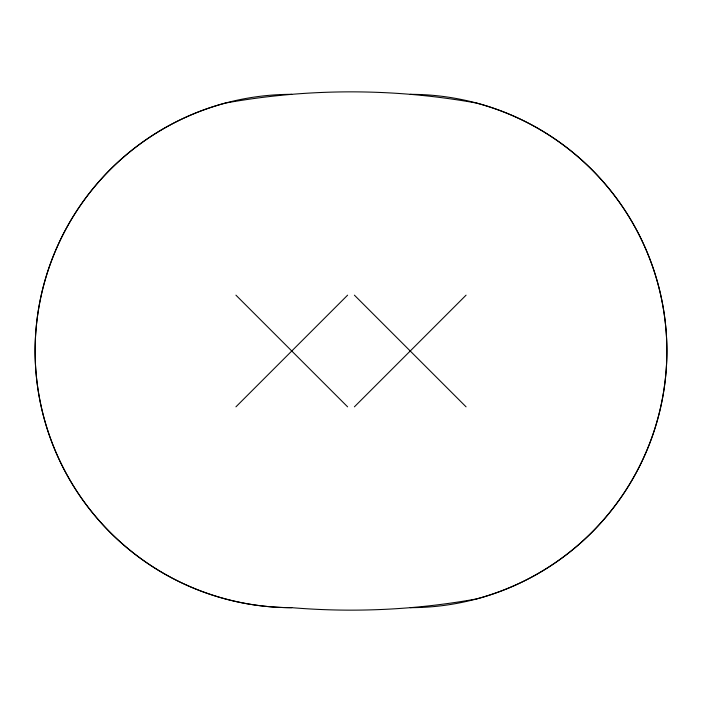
<?xml version="1.0" encoding="UTF-8"?>
<svg xmlns="http://www.w3.org/2000/svg" width="702" height="702" viewBox="0 0 702 702"><rect width="100%" height="100%" fill="white"/><g stroke="black" fill="none" stroke-linecap="round" stroke-linejoin="round"><path stroke-width="1.05" d="M235.925 406.844L347.613 295.156M354.387 406.844L466.075 295.156M354.387 295.156L466.075 406.844M235.925 295.156L347.613 406.844M410.231 94.331A256.669 256.669 0 0 1 476.658 598.92A709.055 709.055 0 0 1 291.769 607.669A256.669 256.669 0 0 1 35.1 351A256.669 256.669 0 0 1 291.769 94.331M291.769 607.669A256.669 256.669 0 0 1 225.342 103.08A709.055 709.055 0 0 1 476.658 103.08A256.669 256.669 0 0 1 410.231 607.669"/></g></svg>
